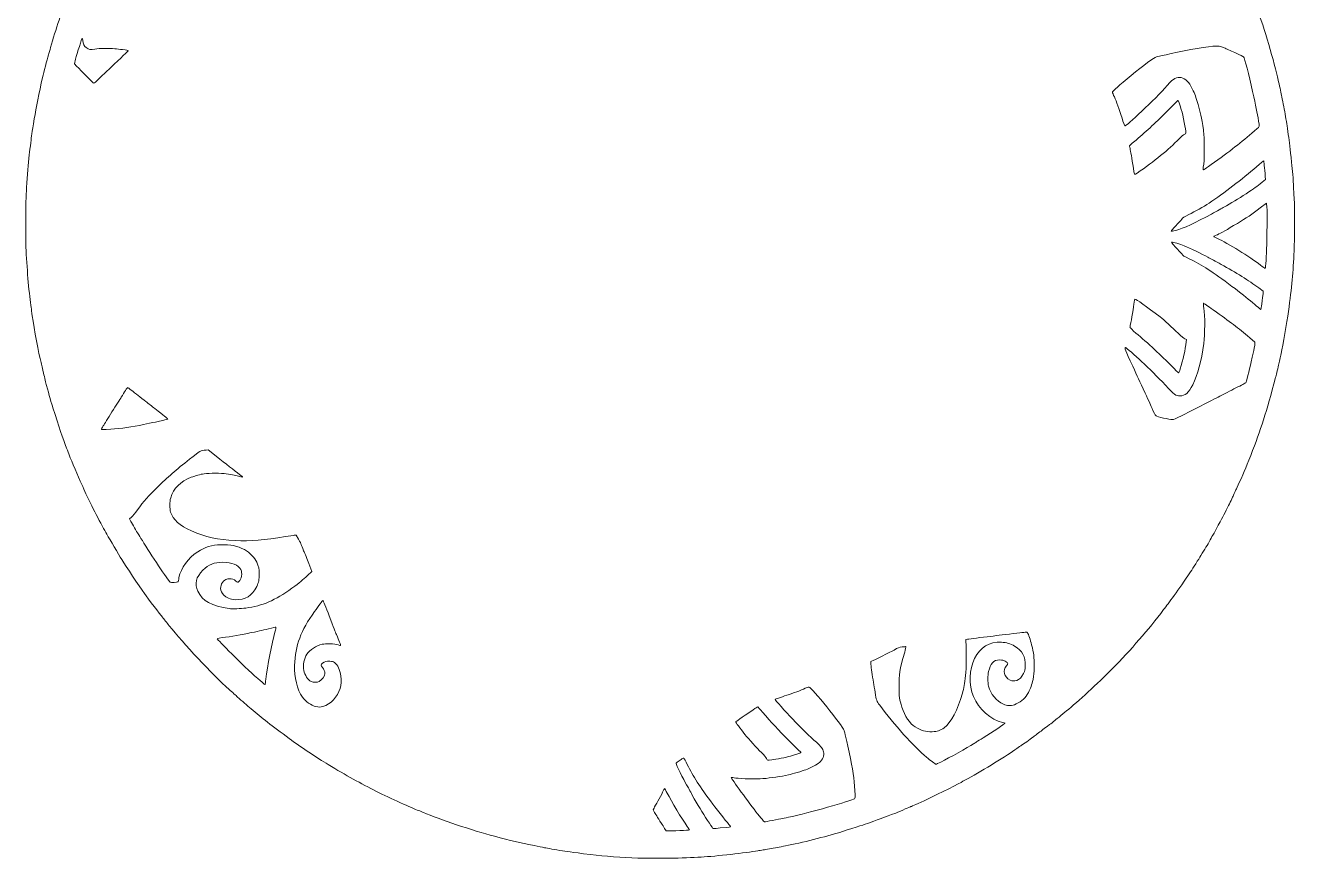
# Model space of a CAD drawing. Header units: inches. Extents: x -47.8 to -22.3, y 29.7 to 31.5.
# Drawn here: x -45.673 to -43.851, y 29.682 to 30.877 of the extents above; entities that cross this region are included whole.
import ezdxf

# ---------------------------------------------------------------- set-up
doc = ezdxf.new("R2010")
doc.units = ezdxf.units.IN
doc.header["$MEASUREMENT"] = 0
doc.layers.add('Football', color=7, linetype='Continuous')

msp = doc.modelspace()

# ---------------------------------------------------------------- linework, layer by layer
at = {"layer": 'Football', "lineweight": 0}
for points, knots in [([(-43.8518, 30.628), (-43.8519, 30.6302), (-43.8523, 30.637), (-43.8526, 30.6431), (-43.8534, 30.659), (-43.8542, 30.6691), (-43.8555, 30.6811), (-43.8576, 30.7014), (-43.8587, 30.7098), (-43.8603, 30.721), (-43.8611, 30.7262), (-43.8621, 30.7331), (-43.8626, 30.7364), (-43.8639, 30.7455), (-43.8656, 30.7551), (-43.8675, 30.7645), (-43.8685, 30.7692), (-43.8696, 30.7748), (-43.87, 30.777), (-43.8704, 30.7792), (-43.8714, 30.784), (-43.8722, 30.7876), (-43.8731, 30.7912), (-43.8742, 30.7963), (-43.8748, 30.7989), (-43.8798, 30.8228), (-43.8962, 30.8784), (-43.9043, 30.8993), (-43.9052, 30.9018), (-43.9077, 30.9085), (-43.9098, 30.9141), (-43.9119, 30.9198), (-43.9144, 30.9264), (-43.9155, 30.9289), (-43.9165, 30.9314), (-43.919, 30.9374), (-43.9209, 30.9423), (-43.9228, 30.9471), (-43.9261, 30.9549), (-43.9283, 30.9596), (-43.9304, 30.9643), (-43.9336, 30.9715), (-43.9354, 30.9756), (-43.9372, 30.9796), (-43.9391, 30.9839), (-43.9397, 30.9849), (-43.9403, 30.986), (-43.9432, 30.9918), (-43.9461, 30.9977), (-43.9521, 31.0099), (-43.9569, 31.0193), (-43.962, 31.0285), (-43.9679, 31.0393), (-43.9773, 31.0557), (-43.979, 31.0581), (-43.9799, 31.0595), (-43.9806, 31.0607), (-43.9806, 31.0609), (-43.9806, 31.0614), (-43.9991, 31.0909), (-44.0042, 31.0984), (-44.0173, 31.1177), (-44.0334, 31.1402), (-44.0395, 31.1476), (-44.0409, 31.1494), (-44.0471, 31.1572), (-44.0533, 31.165), (-44.0595, 31.1728), (-44.066, 31.1808), (-44.0677, 31.1826), (-44.0694, 31.1845), (-44.0724, 31.1879), (-44.0742, 31.1901), (-44.0833, 31.2009), (-44.0977, 31.2164), (-44.1148, 31.2337), (-44.131, 31.2501), (-44.1497, 31.2677), (-44.1632, 31.2793), (-44.1671, 31.2826), (-44.1728, 31.2875), (-44.1757, 31.2901), (-44.1787, 31.2927), (-44.184, 31.2971), (-44.1875, 31.2999), (-44.2042, 31.3132), (-44.207, 31.3154), (-44.2113, 31.3186), (-44.2139, 31.3205), (-44.2202, 31.3251), (-44.2253, 31.3289), (-44.2367, 31.3372), (-44.2535, 31.3489), (-44.2631, 31.355), (-44.267, 31.3575), (-44.2738, 31.3619), (-44.2783, 31.3648), (-44.2898, 31.3722), (-44.311, 31.3846), (-44.3296, 31.3948), (-44.3392, 31.4), (-44.3775, 31.4191), (-44.3851, 31.4224), (-44.398, 31.4281), (-44.4154, 31.4354), (-44.4237, 31.4387), (-44.4518, 31.4498), (-44.4752, 31.4579), (-44.5079, 31.4678), (-44.5194, 31.4712), (-44.5537, 31.48), (-44.5651, 31.4824), (-44.6462, 31.4997), (-44.7185, 31.5061), (-44.7969, 31.5032), (-44.8189, 31.5024), (-44.8589, 31.4993), (-44.8703, 31.4975), (-44.8723, 31.4972), (-44.8786, 31.4963), (-44.8842, 31.4955), (-44.8996, 31.4934), (-44.9088, 31.492), (-44.9192, 31.49), (-44.9244, 31.4891), (-44.9307, 31.488), (-44.9332, 31.4875), (-44.9479, 31.485), (-44.9785, 31.4779), (-44.9993, 31.4722), (-45.0055, 31.4705), (-45.0126, 31.4686), (-45.0151, 31.4679), (-45.0364, 31.4622), (-45.0789, 31.4473), (-45.1092, 31.4349), (-45.1359, 31.4241), (-45.1714, 31.4072), (-45.1937, 31.3948), (-45.1981, 31.3924), (-45.2046, 31.3888), (-45.2082, 31.3869), (-45.2145, 31.3835), (-45.2394, 31.3687), (-45.2477, 31.3634), (-45.2698, 31.3493), (-45.2925, 31.3336), (-45.3069, 31.3226), (-45.3309, 31.3042), (-45.3337, 31.302), (-45.3463, 31.2913), (-45.3637, 31.2767), (-45.3637, 31.2767), (-45.3734, 31.2678), (-45.3997, 31.2437), (-45.4327, 31.21), (-45.45, 31.1895), (-45.4523, 31.1867), (-45.456, 31.1823), (-45.4582, 31.1798), (-45.4693, 31.1671), (-45.4923, 31.1375), (-45.5055, 31.1186), (-45.516, 31.1037), (-45.5306, 31.0814), (-45.5395, 31.0669), (-45.5473, 31.0539), (-45.5609, 31.0304), (-45.5609, 31.0297), (-45.5609, 31.0296), (-45.5628, 31.0259), (-45.5652, 31.0216), (-45.5753, 31.0032), (-45.5941, 30.964), (-45.5987, 30.9517), (-45.5995, 30.9496), (-45.6004, 30.9475), (-45.6007, 30.9472), (-45.6012, 30.9465), (-45.6059, 30.9354), (-45.6076, 30.9306), (-45.6081, 30.9291), (-45.6094, 30.9257), (-45.6104, 30.9232), (-45.6197, 30.8995), (-45.6292, 30.8712), (-45.6365, 30.8459), (-45.6375, 30.8424), (-45.6389, 30.8376), (-45.6397, 30.8351), (-45.6416, 30.8286), (-45.6465, 30.8093), (-45.648, 30.8029), (-45.6529, 30.7808), (-45.6572, 30.7592), (-45.6598, 30.7435), (-45.6634, 30.7217), (-45.6638, 30.7196), (-45.665, 30.7091), (-45.6656, 30.7036), (-45.6665, 30.6959), (-45.667, 30.692), (-45.6686, 30.678), (-45.6699, 30.6635), (-45.671, 30.6448), (-45.6723, 30.6229), (-45.6726, 30.5764), (-45.6716, 30.5546), (-45.6701, 30.5251), (-45.6671, 30.49), (-45.6644, 30.473), (-45.6641, 30.4709), (-45.6633, 30.4655), (-45.6627, 30.4608), (-45.6602, 30.4424), (-45.6534, 30.4063), (-45.6502, 30.3939), (-45.6496, 30.3916), (-45.6479, 30.3846), (-45.6465, 30.3785), (-45.6451, 30.3724), (-45.6432, 30.3645), (-45.6422, 30.3609), (-45.639, 30.3489), (-45.6348, 30.334), (-45.6331, 30.3288), (-45.6247, 30.3023), (-45.6187, 30.2846), (-45.6134, 30.271), (-45.612, 30.2674), (-45.6103, 30.2631), (-45.6097, 30.2614), (-45.6062, 30.2523), (-45.5971, 30.2307), (-45.5917, 30.219), (-45.5902, 30.2155), (-45.5874, 30.2095), (-45.5857, 30.2056), (-45.5794, 30.1919), (-45.5625, 30.159), (-45.5559, 30.1476), (-45.551, 30.1392), (-45.5394, 30.1197), (-45.5342, 30.1112), (-45.5284, 30.1018), (-45.5096, 30.0736), (-45.5019, 30.0628), (-45.4959, 30.0545), (-45.4794, 30.0327), (-45.476, 30.0286), (-45.4741, 30.0262), (-45.4696, 30.0207), (-45.4662, 30.0164), (-45.4462, 29.9912), (-45.4044, 29.9469), (-45.3802, 29.9251), (-45.3759, 29.9212), (-45.3704, 29.9163), (-45.3681, 29.9141), (-45.3657, 29.9119), (-45.3613, 29.908), (-45.3584, 29.9055), (-45.3555, 29.903), (-45.3511, 29.8993), (-45.3487, 29.8973), (-45.3335, 29.8842), (-45.3191, 29.873), (-45.294, 29.8546), (-45.278, 29.8429), (-45.254, 29.8269), (-45.2381, 29.8173), (-45.2126, 29.8019), (-45.1913, 29.7901), (-45.1687, 29.7788), (-45.1495, 29.7693), (-45.1168, 29.7543), (-45.1086, 29.7514), (-45.1063, 29.7506), (-45.103, 29.7493), (-45.1013, 29.7485), (-45.0787, 29.7388), (-45.0314, 29.723), (-44.9994, 29.7144), (-44.9759, 29.7081), (-44.9635, 29.7052), (-44.9425, 29.7011), (-44.9364, 29.6998), (-44.9303, 29.6986), (-44.9289, 29.6983), (-44.9261, 29.6977), (-44.917, 29.696), (-44.9056, 29.6942), (-44.8951, 29.6924), (-44.8914, 29.6919), (-44.8615, 29.6883), (-44.8413, 29.6858), (-44.8162, 29.6839), (-44.7938, 29.6832), (-44.7938, 29.6832), (-44.7938, 29.6832), (-44.7938, 29.6832), (-44.769, 29.6824), (-44.7277, 29.6831), (-44.7028, 29.6846), (-44.6814, 29.6859), (-44.6383, 29.6907), (-44.6214, 29.6936), (-44.6199, 29.6939), (-44.6165, 29.6944), (-44.614, 29.6948), (-44.6093, 29.6955), (-44.6013, 29.6969), (-44.5935, 29.6985), (-44.591, 29.699), (-44.5857, 29.7), (-44.5817, 29.7008), (-44.5597, 29.705), (-44.5225, 29.7142), (-44.504, 29.7201), (-44.4766, 29.7287), (-44.469, 29.7312), (-44.4613, 29.7339), (-44.4432, 29.7403), (-44.441, 29.7411), (-44.4237, 29.7478), (-44.4201, 29.7492), (-44.4139, 29.7518), (-44.41, 29.7536), (-44.406, 29.7553), (-44.4026, 29.7568), (-44.4024, 29.7568), (-44.4021, 29.7568), (-44.3958, 29.7596), (-44.3828, 29.7655), (-44.3723, 29.7702), (-44.3383, 29.7871), (-44.3299, 29.7918), (-44.3266, 29.7936), (-44.322, 29.7962), (-44.3196, 29.7974), (-44.2981, 29.8093), (-44.2635, 29.8306), (-44.2498, 29.8404), (-44.2474, 29.8422), (-44.2444, 29.8442), (-44.2431, 29.845), (-44.2411, 29.8462), (-44.2307, 29.8535), (-44.2269, 29.8564), (-44.2261, 29.857), (-44.224, 29.8587), (-44.2221, 29.86), (-44.2202, 29.8614), (-44.217, 29.8638), (-44.215, 29.8654), (-44.2129, 29.867), (-44.2076, 29.8711), (-44.203, 29.8746), (-44.1985, 29.878), (-44.1922, 29.883), (-44.1891, 29.8855), (-44.186, 29.8881), (-44.1813, 29.892), (-44.1786, 29.8942), (-44.1625, 29.9071), (-44.1336, 29.9338), (-44.1134, 29.9543), (-44.0859, 29.9822), (-44.0611, 30.0106), (-44.0392, 30.0395), (-44.0377, 30.0415), (-44.0349, 30.0453), (-44.0329, 30.0478), (-44.0276, 30.0548), (-44.0208, 30.0642), (-44.0133, 30.0751), (-44.003, 30.09), (-44.0005, 30.0937), (-43.9953, 30.1019), (-43.9927, 30.1061), (-43.9891, 30.1119), (-43.9872, 30.1147), (-43.9854, 30.1176), (-43.9822, 30.1228), (-43.9802, 30.1263), (-43.9781, 30.1297), (-43.9755, 30.1341), (-43.9744, 30.1359), (-43.9733, 30.1378), (-43.9712, 30.1415), (-43.9698, 30.1442), (-43.9683, 30.1468), (-43.9656, 30.1517), (-43.9638, 30.155), (-43.9548, 30.1715), (-43.953, 30.1749), (-43.9474, 30.1861), (-43.9441, 30.1928), (-43.9402, 30.2007), (-43.9389, 30.2037), (-43.9375, 30.2068), (-43.9356, 30.211), (-43.9347, 30.213), (-43.9241, 30.2359), (-43.9222, 30.2404), (-43.9142, 30.2608), (-43.8995, 30.2985), (-43.8919, 30.3223), (-43.8785, 30.3724), (-43.8777, 30.3751), (-43.8758, 30.3832), (-43.8743, 30.3903), (-43.8727, 30.3975), (-43.871, 30.405), (-43.8705, 30.407), (-43.8679, 30.4185), (-43.8622, 30.4515), (-43.8601, 30.4673), (-43.8553, 30.5026), (-43.8534, 30.5235), (-43.852, 30.554), (-43.8514, 30.5672), (-43.8512, 30.6212), (-43.8518, 30.628)], [0, 0, 0, 0, 1, 1, 1, 2, 2, 2, 3, 3, 3, 4, 4, 4, 5, 5, 5, 6, 6, 6, 7, 7, 7, 8, 8, 8, 9, 9, 9, 10, 10, 10, 11, 11, 11, 12, 12, 12, 13, 13, 13, 14, 14, 14, 15, 15, 15, 16, 16, 16, 17, 17, 17, 18, 18, 18, 19, 19, 19, 20, 20, 20, 21, 21, 21, 22, 22, 22, 23, 23, 23, 24, 24, 24, 25, 25, 25, 26, 26, 26, 27, 27, 27, 28, 28, 28, 29, 29, 29, 30, 30, 30, 31, 31, 31, 32, 32, 32, 33, 33, 33, 34, 34, 34, 35, 35, 35, 36, 36, 36, 37, 37, 37, 38, 38, 38, 39, 39, 39, 40, 40, 40, 41, 41, 41, 42, 42, 42, 43, 43, 43, 44, 44, 44, 45, 45, 45, 46, 46, 46, 47, 47, 47, 48, 48, 48, 49, 49, 49, 50, 50, 50, 51, 51, 51, 52, 52, 52, 53, 53, 53, 54, 54, 54, 55, 55, 55, 56, 56, 56, 57, 57, 57, 58, 58, 58, 59, 59, 59, 60, 60, 60, 61, 61, 61, 62, 62, 62, 63, 63, 63, 64, 64, 64, 65, 65, 65, 66, 66, 66, 67, 67, 67, 68, 68, 68, 69, 69, 69, 70, 70, 70, 71, 71, 71, 72, 72, 72, 73, 73, 73, 74, 74, 74, 75, 75, 75, 76, 76, 76, 77, 77, 77, 78, 78, 78, 79, 79, 79, 80, 80, 80, 81, 81, 81, 82, 82, 82, 83, 83, 83, 84, 84, 84, 85, 85, 85, 86, 86, 86, 87, 87, 87, 88, 88, 88, 89, 89, 89, 90, 90, 90, 91, 91, 91, 92, 92, 92, 93, 93, 93, 94, 94, 94, 95, 95, 95, 96, 96, 96, 97, 97, 97, 98, 98, 98, 99, 99, 99, 100, 100, 100, 101, 101, 101, 102, 102, 102, 103, 103, 103, 104, 104, 104, 105, 105, 105, 106, 106, 106, 107, 107, 107, 108, 108, 108, 109, 109, 109, 110, 110, 110, 111, 111, 111, 112, 112, 112, 113, 113, 113, 114, 114, 114, 115, 115, 115, 116, 116, 116, 117, 117, 117, 118, 118, 118, 119, 119, 119, 120, 120, 120, 121, 121, 121, 122, 122, 122, 123, 123, 123, 124, 124, 124, 125, 125, 125, 126, 126, 126, 127, 127, 127, 128, 128, 128, 129, 129, 129, 130, 130, 130, 131, 131, 131, 132, 132, 132, 133, 133, 133, 134, 134, 134, 135, 135, 135, 136, 136, 136, 137, 137, 137, 138, 138, 138, 139, 139, 139, 140, 140, 140, 141, 141, 141, 141]), ([(-45.5744, 30.7944), (-45.5748, 30.7944), (-45.5922, 30.8118), (-45.5991, 30.8191), (-45.5991, 30.8191), (-45.6023, 30.8225), (-45.6023, 30.8225), (-45.6023, 30.8225), (-45.6007, 30.8288), (-45.6007, 30.8288), (-45.5984, 30.8376), (-45.5915, 30.8592), (-45.591, 30.8592), (-45.5908, 30.8592), (-45.5905, 30.8576), (-45.5903, 30.8556), (-45.5899, 30.8509), (-45.5882, 30.8477), (-45.5852, 30.8456), (-45.5815, 30.8428), (-45.5791, 30.8424), (-45.5728, 30.8435), (-45.5667, 30.8446), (-45.5524, 30.8448), (-45.5441, 30.8439), (-45.5413, 30.8436), (-45.5365, 30.8431), (-45.5334, 30.8427), (-45.5271, 30.8421), (-45.5249, 30.8416), (-45.5252, 30.8411), (-45.5253, 30.8406), (-45.535, 30.8314), (-45.5509, 30.8163), (-45.5562, 30.8113), (-45.5636, 30.8043), (-45.5672, 30.8008), (-45.5709, 30.7973), (-45.5741, 30.7944), (-45.5744, 30.7944)], [0, 0, 0, 0, 1, 1, 1, 2, 2, 2, 3, 3, 3, 4, 4, 4, 5, 5, 5, 6, 6, 6, 7, 7, 7, 8, 8, 8, 9, 9, 9, 10, 10, 10, 11, 11, 11, 12, 12, 12, 13, 13, 13, 13]), ([(-44.095, 30.7334), (-44.0953, 30.7337), (-44.0971, 30.7386), (-44.0989, 30.7444), (-44.1034, 30.7585), (-44.1068, 30.768), (-44.1099, 30.7748), (-44.1114, 30.778), (-44.1126, 30.7811), (-44.1126, 30.7817), (-44.1126, 30.7828), (-44.1081, 30.787), (-44.0916, 30.8008), (-44.0763, 30.8137), (-44.0563, 30.829), (-44.0513, 30.8316), (-44.0496, 30.8325), (-44.047, 30.8331), (-44.0194, 30.839), (-43.9936, 30.8446), (-43.9671, 30.8485), (-43.9596, 30.8477), (-43.9581, 30.8476), (-43.9543, 30.8462), (-43.951, 30.8447), (-43.9477, 30.8432), (-43.9406, 30.84), (-43.9351, 30.8375), (-43.9296, 30.835), (-43.9248, 30.8327), (-43.9245, 30.8323), (-43.9231, 30.8309), (-43.9168, 30.8068), (-43.9115, 30.7827), (-43.9068, 30.761), (-43.9051, 30.7529), (-43.903, 30.7401), (-43.9017, 30.7324), (-43.9017, 30.7325), (-43.9054, 30.7292), (-43.9249, 30.712), (-43.9399, 30.7002), (-43.9661, 30.6813), (-43.9661, 30.6813), (-43.9661, 30.6813), (-43.9661, 30.6813), (-43.9804, 30.671), (-43.9822, 30.6698), (-43.9825, 30.6703), (-43.9827, 30.6705), (-43.9824, 30.6733), (-43.9819, 30.6764), (-43.9811, 30.6809), (-43.9809, 30.6858), (-43.9809, 30.7005), (-43.981, 30.7167), (-43.9811, 30.7201), (-43.9822, 30.7278), (-43.9848, 30.7455), (-43.9864, 30.7535), (-43.9897, 30.7642), (-43.9932, 30.7758), (-43.994, 30.7781), (-43.9981, 30.7864), (-44.0011, 30.7927), (-44.0023, 30.7946), (-44.0053, 30.7975), (-44.011, 30.8032), (-44.0167, 30.8044), (-44.0232, 30.8012), (-44.0261, 30.7997), (-44.0279, 30.7981), (-44.0339, 30.7914), (-44.0514, 30.7717), (-44.0935, 30.7318), (-44.095, 30.7334)], [0, 0, 0, 0, 1, 1, 1, 2, 2, 2, 3, 3, 3, 4, 4, 4, 5, 5, 5, 6, 6, 6, 7, 7, 7, 8, 8, 8, 9, 9, 9, 10, 10, 10, 11, 11, 11, 12, 12, 12, 13, 13, 13, 14, 14, 14, 15, 15, 15, 16, 16, 16, 17, 17, 17, 18, 18, 18, 19, 19, 19, 20, 20, 20, 21, 21, 21, 22, 22, 22, 23, 23, 23, 24, 24, 24, 25, 25, 25, 25]), ([(-44.0881, 30.7045), (-44.0881, 30.7051), (-44.0881, 30.7051), (-44.0787, 30.7131), (-44.0623, 30.727), (-44.0498, 30.7387), (-44.0328, 30.7558), (-44.0251, 30.7636), (-44.0187, 30.7699), (-44.0185, 30.7699), (-44.0181, 30.7699), (-44.0161, 30.7643), (-44.0139, 30.757), (-44.0112, 30.7478), (-44.0073, 30.7279), (-44.0073, 30.7233), (-44.0073, 30.7219), (-44.0077, 30.7216), (-44.0095, 30.721), (-44.0109, 30.7205), (-44.0133, 30.7185), (-44.017, 30.7148), (-44.0325, 30.699), (-44.0522, 30.6829), (-44.0774, 30.6654), (-44.0774, 30.6654), (-44.0774, 30.6654), (-44.0774, 30.6654), (-44.0789, 30.6644), (-44.0803, 30.6635), (-44.0806, 30.6635), (-44.0809, 30.6635), (-44.0815, 30.6653), (-44.0818, 30.6674), (-44.084, 30.6822), (-44.0861, 30.6947), (-44.087, 30.699), (-44.0876, 30.7017), (-44.0881, 30.7042), (-44.0881, 30.7045)], [0, 0, 0, 0, 1, 1, 1, 2, 2, 2, 3, 3, 3, 4, 4, 4, 5, 5, 5, 6, 6, 6, 7, 7, 7, 8, 8, 8, 9, 9, 9, 10, 10, 10, 11, 11, 11, 12, 12, 12, 13, 13, 13, 13]), ([(-43.8933, 30.6606), (-43.8933, 30.6606), (-43.8929, 30.6563), (-43.8929, 30.6563), (-43.8929, 30.6563), (-43.8979, 30.6524), (-43.8979, 30.6524), (-43.906, 30.6461), (-43.9086, 30.6442), (-43.9209, 30.6361), (-43.9315, 30.6291), (-43.9433, 30.622), (-43.9527, 30.6168), (-43.9548, 30.6157), (-43.9628, 30.6112), (-43.9706, 30.6069), (-43.9932, 30.5945), (-44.0114, 30.5861), (-44.0217, 30.5834), (-44.0261, 30.5822), (-44.0284, 30.5819), (-44.0284, 30.5825), (-44.0284, 30.5827), (-44.0255, 30.586), (-44.0219, 30.5898), (-44.0183, 30.5936), (-44.0145, 30.5979), (-44.0133, 30.5994), (-44.0115, 30.6018), (-44.0102, 30.6026), (-44.0032, 30.6061), (-43.9935, 30.6107), (-43.9822, 30.6171), (-43.9739, 30.6227), (-43.953, 30.6367), (-43.9266, 30.6568), (-43.9058, 30.6748), (-43.9003, 30.6796), (-43.8956, 30.6834), (-43.8955, 30.6833), (-43.8953, 30.6831), (-43.8943, 30.673), (-43.8933, 30.6606)], [0, 0, 0, 0, 1, 1, 1, 2, 2, 2, 3, 3, 3, 4, 4, 4, 5, 5, 5, 6, 6, 6, 7, 7, 7, 8, 8, 8, 9, 9, 9, 10, 10, 10, 11, 11, 11, 12, 12, 12, 13, 13, 13, 14, 14, 14, 14]), ([(-43.8928, 30.5323), (-43.893, 30.5303), (-43.8933, 30.5287), (-43.8935, 30.5288), (-43.8937, 30.5288), (-43.8967, 30.531), (-43.9001, 30.5336), (-43.9157, 30.5455), (-43.9473, 30.5651), (-43.962, 30.5719), (-43.9647, 30.5731), (-43.967, 30.5744), (-43.967, 30.5746), (-43.967, 30.5749), (-43.9648, 30.5761), (-43.9621, 30.5773), (-43.9567, 30.5797), (-43.9487, 30.5843), (-43.9334, 30.5935), (-43.9208, 30.601), (-43.9122, 30.6068), (-43.9006, 30.6156), (-43.9006, 30.6156), (-43.8914, 30.6225), (-43.8914, 30.6225), (-43.8914, 30.6225), (-43.891, 30.6164), (-43.891, 30.6164), (-43.8901, 30.6037), (-43.8913, 30.55), (-43.8928, 30.5323), (-43.8928, 30.5323), (-43.8928, 30.5323), (-43.8928, 30.5323)], [0, 0, 0, 0, 1, 1, 1, 2, 2, 2, 3, 3, 3, 4, 4, 4, 5, 5, 5, 6, 6, 6, 7, 7, 7, 8, 8, 8, 9, 9, 9, 10, 10, 10, 11, 11, 11, 11]), ([(-43.8966, 30.4927), (-43.8974, 30.4846), (-43.8981, 30.4791), (-43.8987, 30.4748), (-43.8987, 30.4748), (-43.8987, 30.4748), (-43.8987, 30.4748), (-43.8991, 30.4722), (-43.8996, 30.4701), (-43.8998, 30.4701), (-43.9001, 30.4701), (-43.902, 30.4717), (-43.9115, 30.4798), (-43.9194, 30.4865), (-43.929, 30.4942), (-43.9411, 30.5032), (-43.9693, 30.5244), (-43.9836, 30.5336), (-44.0025, 30.5427), (-44.01, 30.5463), (-44.0114, 30.5472), (-44.0132, 30.5496), (-44.0144, 30.5511), (-44.0184, 30.5556), (-44.0222, 30.5596), (-44.0279, 30.5656), (-44.0288, 30.5668), (-44.0277, 30.5668), (-44.0253, 30.5668), (-44.016, 30.564), (-44.0095, 30.5614), (-44.0018, 30.5582), (-43.9837, 30.5495), (-43.9758, 30.5451), (-43.9726, 30.5434), (-43.9641, 30.5387), (-43.9567, 30.5347), (-43.9353, 30.523), (-43.9169, 30.5115), (-43.9027, 30.501), (-43.9027, 30.501), (-43.8963, 30.4961), (-43.8963, 30.4961), (-43.8963, 30.4961), (-43.8966, 30.4927), (-43.8966, 30.4927)], [0, 0, 0, 0, 1, 1, 1, 2, 2, 2, 3, 3, 3, 4, 4, 4, 5, 5, 5, 6, 6, 6, 7, 7, 7, 8, 8, 8, 9, 9, 9, 10, 10, 10, 11, 11, 11, 12, 12, 12, 13, 13, 13, 14, 14, 14, 15, 15, 15, 15]), ([(-43.9082, 30.4206), (-43.9082, 30.4181), (-43.9088, 30.4153), (-43.9135, 30.395), (-43.9164, 30.3821), (-43.9208, 30.3653), (-43.9213, 30.3648), (-43.9215, 30.3646), (-43.9279, 30.3613), (-43.9354, 30.3575), (-43.9429, 30.3537), (-43.9534, 30.3483), (-43.9587, 30.3456), (-43.964, 30.3428), (-43.9761, 30.3367), (-43.9854, 30.3319), (-43.9948, 30.3271), (-44.0074, 30.3207), (-44.0135, 30.3176), (-44.0135, 30.3176), (-44.0135, 30.3176), (-44.0135, 30.3176), (-44.0218, 30.3133), (-44.0249, 30.312), (-44.0266, 30.312), (-44.0304, 30.3121), (-44.0489, 30.3164), (-44.0501, 30.3175), (-44.0514, 30.3186), (-44.0534, 30.3223), (-44.0557, 30.3279), (-44.0565, 30.33), (-44.061, 30.3398), (-44.0656, 30.3498), (-44.0741, 30.3683), (-44.0764, 30.3733), (-44.0835, 30.3885), (-44.0944, 30.412), (-44.0958, 30.4155), (-44.0939, 30.4155), (-44.0934, 30.4155), (-44.0797, 30.4037), (-44.0708, 30.3954), (-44.0593, 30.3849), (-44.0487, 30.3743), (-44.0365, 30.3613), (-44.0236, 30.3476), (-44.0217, 30.3461), (-44.0161, 30.3461), (-44.0082, 30.3461), (-44.0032, 30.3503), (-43.9975, 30.362), (-43.9899, 30.3773), (-43.9852, 30.3951), (-43.9816, 30.4214), (-43.9799, 30.4341), (-43.9798, 30.4612), (-43.9814, 30.4717), (-43.982, 30.4756), (-43.9823, 30.4789), (-43.9821, 30.479), (-43.9819, 30.4792), (-43.9756, 30.4749), (-43.968, 30.4695), (-43.9431, 30.4518), (-43.9331, 30.4442), (-43.9155, 30.4294), (-43.9155, 30.4294), (-43.9081, 30.4232), (-43.9081, 30.4232), (-43.9081, 30.4232), (-43.9082, 30.4206), (-43.9082, 30.4206)], [0, 0, 0, 0, 1, 1, 1, 2, 2, 2, 3, 3, 3, 4, 4, 4, 5, 5, 5, 6, 6, 6, 7, 7, 7, 8, 8, 8, 9, 9, 9, 10, 10, 10, 11, 11, 11, 12, 12, 12, 13, 13, 13, 14, 14, 14, 15, 15, 15, 16, 16, 16, 17, 17, 17, 18, 18, 18, 19, 19, 19, 20, 20, 20, 21, 21, 21, 22, 22, 22, 23, 23, 23, 24, 24, 24, 24]), ([(-44.0867, 30.449), (-44.0857, 30.4533), (-44.0821, 30.4752), (-44.0815, 30.4806), (-44.0813, 30.483), (-44.0809, 30.4846), (-44.0804, 30.4847), (-44.0791, 30.4852), (-44.0633, 30.474), (-44.0444, 30.4593), (-44.0388, 30.455), (-44.0266, 30.444), (-44.0184, 30.436), (-44.0135, 30.4312), (-44.0103, 30.4285), (-44.0088, 30.428), (-44.0088, 30.428), (-44.0066, 30.4272), (-44.0066, 30.4272), (-44.0066, 30.4272), (-44.007, 30.4238), (-44.007, 30.4238), (-44.0081, 30.4117), (-44.0111, 30.3979), (-44.0154, 30.3848), (-44.0154, 30.3848), (-44.0154, 30.3848), (-44.0154, 30.3848), (-44.0164, 30.3817), (-44.0175, 30.3791), (-44.0178, 30.3791), (-44.0182, 30.3791), (-44.0227, 30.3836), (-44.028, 30.3891), (-44.041, 30.4025), (-44.0628, 30.4228), (-44.0789, 30.4362), (-44.0838, 30.4403), (-44.0875, 30.4439), (-44.0875, 30.4444), (-44.0875, 30.445), (-44.0872, 30.447), (-44.0867, 30.449)], [0, 0, 0, 0, 1, 1, 1, 2, 2, 2, 3, 3, 3, 4, 4, 4, 5, 5, 5, 6, 6, 6, 7, 7, 7, 8, 8, 8, 9, 9, 9, 10, 10, 10, 11, 11, 11, 12, 12, 12, 13, 13, 13, 14, 14, 14, 14]), ([(-45.5501, 30.2983), (-45.5501, 30.2983), (-45.5501, 30.2983), (-45.5501, 30.2983), (-45.5615, 30.2977), (-45.563, 30.2977), (-45.5634, 30.2983), (-45.5636, 30.2986), (-45.5625, 30.3007), (-45.561, 30.303), (-45.5595, 30.3053), (-45.5538, 30.3143), (-45.5484, 30.3231), (-45.543, 30.3318), (-45.5369, 30.3414), (-45.535, 30.3444), (-45.5331, 30.3474), (-45.5304, 30.3517), (-45.529, 30.3539), (-45.5276, 30.3562), (-45.5262, 30.3581), (-45.5259, 30.3581), (-45.5256, 30.3581), (-45.5233, 30.3564), (-45.5208, 30.3544), (-45.5183, 30.3524), (-45.5138, 30.3489), (-45.5108, 30.3466), (-45.5079, 30.3443), (-45.5028, 30.3404), (-45.4996, 30.3379), (-45.4965, 30.3354), (-45.4907, 30.3309), (-45.4869, 30.3279), (-45.4734, 30.3174), (-45.4689, 30.3138), (-45.4685, 30.3132), (-45.468, 30.3125), (-45.4678, 30.3125), (-45.4861, 30.3086), (-45.4905, 30.3077), (-45.4981, 30.306), (-45.5031, 30.3049), (-45.5189, 30.3015), (-45.5356, 30.2991), (-45.5501, 30.2983)], [0, 0, 0, 0, 1, 1, 1, 2, 2, 2, 3, 3, 3, 4, 4, 4, 5, 5, 5, 6, 6, 6, 7, 7, 7, 8, 8, 8, 9, 9, 9, 10, 10, 10, 11, 11, 11, 12, 12, 12, 13, 13, 13, 14, 14, 14, 15, 15, 15, 15]), ([(-45.3564, 30.0418), (-45.3564, 30.0418), (-45.3564, 30.0418), (-45.3564, 30.0418), (-45.3639, 30.0408), (-45.3757, 30.0404), (-45.38, 30.041), (-45.4055, 30.0447), (-45.4184, 30.0518), (-45.4253, 30.0661), (-45.4303, 30.0764), (-45.4279, 30.0861), (-45.4178, 30.0961), (-45.4097, 30.1042), (-45.4016, 30.1074), (-45.3891, 30.1074), (-45.3765, 30.1074), (-45.3668, 30.1034), (-45.3635, 30.0969), (-45.361, 30.0921), (-45.3624, 30.0828), (-45.3661, 30.08), (-45.3681, 30.0784), (-45.3682, 30.0784), (-45.3704, 30.0804), (-45.3738, 30.0833), (-45.3758, 30.084), (-45.3801, 30.0838), (-45.3832, 30.0836), (-45.3844, 30.0833), (-45.3864, 30.0819), (-45.3918, 30.078), (-45.3939, 30.0711), (-45.3914, 30.0652), (-45.3897, 30.0615), (-45.3867, 30.0587), (-45.3812, 30.0561), (-45.3774, 30.0543), (-45.3763, 30.054), (-45.3714, 30.0538), (-45.3569, 30.0532), (-45.3472, 30.0592), (-45.3407, 30.0728), (-45.3379, 30.0787), (-45.3371, 30.0827), (-45.3371, 30.0907), (-45.3371, 30.0976), (-45.338, 30.102), (-45.3404, 30.1074), (-45.3434, 30.1141), (-45.3504, 30.1213), (-45.3584, 30.1256), (-45.3681, 30.1309), (-45.3785, 30.1331), (-45.3919, 30.1326), (-45.4055, 30.1322), (-45.4152, 30.1292), (-45.4253, 30.1226), (-45.4393, 30.1134), (-45.4493, 30.0995), (-45.4522, 30.0854), (-45.4528, 30.0823), (-45.4535, 30.0795), (-45.4538, 30.0793), (-45.4547, 30.0785), (-45.4639, 30.0782), (-45.4648, 30.0789), (-45.4678, 30.0814), (-45.4931, 30.119), (-45.5048, 30.1385), (-45.5074, 30.1427), (-45.5101, 30.1471), (-45.5108, 30.1482), (-45.5129, 30.1514), (-45.5191, 30.1622), (-45.5211, 30.1661), (-45.5211, 30.1661), (-45.523, 30.1697), (-45.523, 30.1697), (-45.523, 30.1697), (-45.5203, 30.1721), (-45.5203, 30.1721), (-45.5189, 30.1735), (-45.515, 30.1783), (-45.5117, 30.1828), (-45.5031, 30.1947), (-45.4957, 30.2031), (-45.4836, 30.2148), (-45.4682, 30.2298), (-45.4566, 30.2399), (-45.437, 30.2553), (-45.4212, 30.2677), (-45.4215, 30.2675), (-45.4133, 30.2684), (-45.4133, 30.2684), (-45.4104, 30.2688), (-45.4104, 30.2688), (-45.4104, 30.2688), (-45.3987, 30.2595), (-45.3987, 30.2595), (-45.3852, 30.2489), (-45.3724, 30.2388), (-45.3655, 30.2335), (-45.3629, 30.2315), (-45.3608, 30.2297), (-45.3609, 30.2296), (-45.361, 30.2295), (-45.363, 30.23), (-45.3653, 30.2306), (-45.3696, 30.2318), (-45.3752, 30.233), (-45.3843, 30.2344), (-45.391, 30.2354), (-45.4087, 30.2354), (-45.4161, 30.2344), (-45.4219, 30.2335), (-45.4279, 30.2319), (-45.4346, 30.2293), (-45.45, 30.2235), (-45.4599, 30.2136), (-45.4641, 30.1997), (-45.4658, 30.1943), (-45.4658, 30.1845), (-45.4642, 30.1792), (-45.4609, 30.1686), (-45.4514, 30.1601), (-45.4343, 30.1525), (-45.4139, 30.1435), (-45.3969, 30.1397), (-45.3712, 30.1385), (-45.3499, 30.1375), (-45.3299, 30.1391), (-45.2995, 30.1443), (-45.2939, 30.1452), (-45.2881, 30.1461), (-45.2867, 30.1463), (-45.2867, 30.1463), (-45.2841, 30.1465), (-45.2841, 30.1465), (-45.2841, 30.1465), (-45.2806, 30.1404), (-45.2806, 30.1404), (-45.2787, 30.137), (-45.277, 30.1336), (-45.2767, 30.1328), (-45.2765, 30.132), (-45.275, 30.1281), (-45.2733, 30.124), (-45.2716, 30.1199), (-45.2683, 30.1116), (-45.2659, 30.1055), (-45.2659, 30.1055), (-45.2616, 30.0944), (-45.2616, 30.0944), (-45.2616, 30.0944), (-45.2677, 30.0885), (-45.2677, 30.0885), (-45.2745, 30.082), (-45.2787, 30.0787), (-45.2901, 30.0703), (-45.3147, 30.0525), (-45.332, 30.045), (-45.3564, 30.0418)], [0, 0, 0, 0, 1, 1, 1, 2, 2, 2, 3, 3, 3, 4, 4, 4, 5, 5, 5, 6, 6, 6, 7, 7, 7, 8, 8, 8, 9, 9, 9, 10, 10, 10, 11, 11, 11, 12, 12, 12, 13, 13, 13, 14, 14, 14, 15, 15, 15, 16, 16, 16, 17, 17, 17, 18, 18, 18, 19, 19, 19, 20, 20, 20, 21, 21, 21, 22, 22, 22, 23, 23, 23, 24, 24, 24, 25, 25, 25, 26, 26, 26, 27, 27, 27, 28, 28, 28, 29, 29, 29, 30, 30, 30, 31, 31, 31, 32, 32, 32, 33, 33, 33, 34, 34, 34, 35, 35, 35, 36, 36, 36, 37, 37, 37, 38, 38, 38, 39, 39, 39, 40, 40, 40, 41, 41, 41, 42, 42, 42, 43, 43, 43, 44, 44, 44, 45, 45, 45, 46, 46, 46, 47, 47, 47, 48, 48, 48, 49, 49, 49, 50, 50, 50, 51, 51, 51, 52, 52, 52, 53, 53, 53, 54, 54, 54, 54]), ([(-45.2211, 29.9263), (-45.2245, 29.9144), (-45.2347, 29.9037), (-45.2456, 29.9006), (-45.2456, 29.9006), (-45.2456, 29.9006), (-45.2456, 29.9006), (-45.25, 29.8994), (-45.2511, 29.8994), (-45.2556, 29.9005), (-45.2625, 29.9021), (-45.2706, 29.9078), (-45.275, 29.914), (-45.2824, 29.9243), (-45.2872, 29.9436), (-45.2865, 29.9595), (-45.2852, 29.9883), (-45.2773, 30.0097), (-45.2578, 30.0368), (-45.2518, 30.0451), (-45.2463, 30.0523), (-45.2458, 30.0525), (-45.2454, 30.0526), (-45.2414, 30.043), (-45.2366, 30.0304), (-45.2297, 30.0121), (-45.2281, 30.0082), (-45.2262, 30.0037), (-45.2227, 29.9953), (-45.22, 29.9882), (-45.2203, 29.988), (-45.2204, 29.9878), (-45.222, 29.9883), (-45.2239, 29.989), (-45.2286, 29.9907), (-45.2416, 29.9911), (-45.2469, 29.9898), (-45.2552, 29.9877), (-45.2647, 29.9816), (-45.2686, 29.9758), (-45.2726, 29.9698), (-45.2746, 29.9596), (-45.2731, 29.9524), (-45.2716, 29.9455), (-45.2673, 29.9388), (-45.2626, 29.9366), (-45.2594, 29.935), (-45.2539, 29.935), (-45.251, 29.9365), (-45.2468, 29.9386), (-45.2429, 29.9442), (-45.2429, 29.9481), (-45.2429, 29.9509), (-45.2441, 29.9541), (-45.2461, 29.9564), (-45.2485, 29.9592), (-45.2486, 29.9611), (-45.2464, 29.9626), (-45.2432, 29.9649), (-45.2403, 29.9657), (-45.2358, 29.9655), (-45.2322, 29.9653), (-45.2312, 29.965), (-45.2291, 29.9635), (-45.2244, 29.9602), (-45.2213, 29.9538), (-45.2199, 29.9441), (-45.2191, 29.9386), (-45.2195, 29.9317), (-45.2211, 29.9263)], [0, 0, 0, 0, 1, 1, 1, 2, 2, 2, 3, 3, 3, 4, 4, 4, 5, 5, 5, 6, 6, 6, 7, 7, 7, 8, 8, 8, 9, 9, 9, 10, 10, 10, 11, 11, 11, 12, 12, 12, 13, 13, 13, 14, 14, 14, 15, 15, 15, 16, 16, 16, 17, 17, 17, 18, 18, 18, 19, 19, 19, 20, 20, 20, 21, 21, 21, 22, 22, 22, 23, 23, 23, 23]), ([(-45.3146, 30.0074), (-45.3188, 29.9918), (-45.3253, 29.9577), (-45.3274, 29.94), (-45.3274, 29.94), (-45.3274, 29.94), (-45.3274, 29.94), (-45.328, 29.9356), (-45.3286, 29.932), (-45.3288, 29.932), (-45.3292, 29.932), (-45.333, 29.9353), (-45.3491, 29.9496), (-45.3572, 29.9568), (-45.3976, 29.9969), (-45.3976, 29.9978), (-45.3976, 29.9981), (-45.3962, 29.9986), (-45.3944, 29.9988), (-45.3835, 30), (-45.367, 30.0027), (-45.3538, 30.0054), (-45.338, 30.0086), (-45.3341, 30.0094), (-45.3237, 30.012), (-45.318, 30.0134), (-45.3132, 30.0144), (-45.313, 30.0143), (-45.3129, 30.0141), (-45.3136, 30.0111), (-45.3146, 30.0074)], [0, 0, 0, 0, 1, 1, 1, 2, 2, 2, 3, 3, 3, 4, 4, 4, 5, 5, 5, 6, 6, 6, 7, 7, 7, 8, 8, 8, 9, 9, 9, 10, 10, 10, 10]), ([(-44.2266, 29.9394), (-44.2284, 29.9313), (-44.23, 29.9266), (-44.2332, 29.9207), (-44.2374, 29.913), (-44.2425, 29.9082), (-44.2508, 29.9042), (-44.2547, 29.9023), (-44.2555, 29.9022), (-44.2602, 29.9022), (-44.2648, 29.9021), (-44.2657, 29.9023), (-44.269, 29.9039), (-44.2794, 29.9089), (-44.2874, 29.9186), (-44.2904, 29.9297), (-44.2918, 29.935), (-44.2918, 29.9452), (-44.2904, 29.9508), (-44.2891, 29.9562), (-44.2872, 29.9601), (-44.2847, 29.9631), (-44.2819, 29.9664), (-44.2797, 29.9673), (-44.2742, 29.9673), (-44.2704, 29.9673), (-44.269, 29.967), (-44.2667, 29.9658), (-44.2641, 29.9645), (-44.2628, 29.9631), (-44.2628, 29.9616), (-44.2628, 29.9613), (-44.2635, 29.9602), (-44.2645, 29.9591), (-44.2706, 29.9522), (-44.2683, 29.9426), (-44.2596, 29.9385), (-44.2563, 29.9369), (-44.2537, 29.9368), (-44.2501, 29.938), (-44.246, 29.9394), (-44.2432, 29.9423), (-44.2404, 29.9478), (-44.2381, 29.9524), (-44.238, 29.9529), (-44.2378, 29.9587), (-44.2374, 29.9719), (-44.2421, 29.9808), (-44.2531, 29.9872), (-44.2592, 29.9907), (-44.2647, 29.9923), (-44.2719, 29.9927), (-44.2893, 29.9936), (-44.3023, 29.9857), (-44.3105, 29.9694), (-44.3183, 29.9537), (-44.3189, 29.9317), (-44.312, 29.9147), (-44.3051, 29.8975), (-44.2864, 29.8808), (-44.2705, 29.8778), (-44.2684, 29.8774), (-44.2667, 29.877), (-44.2668, 29.8768), (-44.2668, 29.8761), (-44.2845, 29.8641), (-44.298, 29.8558), (-44.3023, 29.8532), (-44.3066, 29.8505), (-44.3077, 29.8498), (-44.3088, 29.8491), (-44.3108, 29.8478), (-44.3122, 29.8469), (-44.3197, 29.8422), (-44.3471, 29.8269), (-44.359, 29.8208), (-44.359, 29.8208), (-44.359, 29.8208), (-44.359, 29.8208), (-44.3624, 29.8191), (-44.3655, 29.8177), (-44.3659, 29.8177), (-44.3666, 29.8177), (-44.3739, 29.8232), (-44.3793, 29.8277), (-44.3981, 29.8437), (-44.4261, 29.8747), (-44.4466, 29.9024), (-44.4513, 29.9088), (-44.4513, 29.9086), (-44.4533, 29.9212), (-44.4539, 29.9251), (-44.4549, 29.9314), (-44.4556, 29.9351), (-44.4572, 29.945), (-44.4589, 29.9561), (-44.4593, 29.9609), (-44.4597, 29.9648), (-44.4597, 29.965), (-44.4584, 29.9655), (-44.4548, 29.9669), (-44.4318, 29.9783), (-44.426, 29.9816), (-44.4201, 29.985), (-44.419, 29.9854), (-44.4144, 29.986), (-44.4117, 29.9864), (-44.4093, 29.9865), (-44.4091, 29.9864), (-44.4089, 29.9862), (-44.4097, 29.9827), (-44.4108, 29.9785), (-44.4181, 29.9518), (-44.4189, 29.9471), (-44.4189, 29.9294), (-44.4189, 29.9142), (-44.4184, 29.9104), (-44.4149, 29.8998), (-44.4106, 29.8865), (-44.4036, 29.8762), (-44.3957, 29.8712), (-44.387, 29.8659), (-44.3806, 29.8641), (-44.3714, 29.8644), (-44.3638, 29.8647), (-44.36, 29.866), (-44.3541, 29.8702), (-44.3443, 29.8773), (-44.3344, 29.8958), (-44.3279, 29.9195), (-44.3258, 29.9271), (-44.3248, 29.933), (-44.3233, 29.9451), (-44.3222, 29.9535), (-44.322, 29.9868), (-44.323, 29.993), (-44.3232, 29.9948), (-44.3233, 29.9964), (-44.3231, 29.9965), (-44.3225, 29.9969), (-44.3119, 29.9983), (-44.2977, 30), (-44.2909, 30.0008), (-44.2835, 30.0017), (-44.2813, 30.002), (-44.2765, 30.0027), (-44.2563, 30.0051), (-44.2457, 30.0062), (-44.2415, 30.0067), (-44.2374, 30.0072), (-44.2367, 30.0073), (-44.2358, 30.0074), (-44.2351, 30.0071), (-44.2346, 30.0062), (-44.2332, 30.0042), (-44.2304, 29.9961), (-44.2286, 29.989), (-44.2256, 29.9768), (-44.2249, 29.9715), (-44.225, 29.9584), (-44.225, 29.9476), (-44.2252, 29.9459), (-44.2266, 29.9394)], [0, 0, 0, 0, 1, 1, 1, 2, 2, 2, 3, 3, 3, 4, 4, 4, 5, 5, 5, 6, 6, 6, 7, 7, 7, 8, 8, 8, 9, 9, 9, 10, 10, 10, 11, 11, 11, 12, 12, 12, 13, 13, 13, 14, 14, 14, 15, 15, 15, 16, 16, 16, 17, 17, 17, 18, 18, 18, 19, 19, 19, 20, 20, 20, 21, 21, 21, 22, 22, 22, 23, 23, 23, 24, 24, 24, 25, 25, 25, 26, 26, 26, 27, 27, 27, 28, 28, 28, 29, 29, 29, 30, 30, 30, 31, 31, 31, 32, 32, 32, 33, 33, 33, 34, 34, 34, 35, 35, 35, 36, 36, 36, 37, 37, 37, 38, 38, 38, 39, 39, 39, 40, 40, 40, 41, 41, 41, 42, 42, 42, 43, 43, 43, 44, 44, 44, 45, 45, 45, 46, 46, 46, 47, 47, 47, 48, 48, 48, 49, 49, 49, 50, 50, 50, 51, 51, 51, 52, 52, 52, 53, 53, 53, 54, 54, 54, 54]), ([(-44.4827, 29.7683), (-44.4868, 29.7654), (-44.5514, 29.7471), (-44.5748, 29.7423), (-44.5785, 29.7416), (-44.5835, 29.7405), (-44.5859, 29.74), (-44.5882, 29.7395), (-44.5949, 29.7382), (-44.6007, 29.7371), (-44.6007, 29.7371), (-44.6007, 29.7371), (-44.6007, 29.7371), (-44.6064, 29.7361), (-44.6114, 29.7352), (-44.6118, 29.7352), (-44.6124, 29.7352), (-44.6141, 29.7371), (-44.6219, 29.7468), (-44.6336, 29.7612), (-44.6603, 29.798), (-44.6597, 29.7987), (-44.6595, 29.7988), (-44.6566, 29.7985), (-44.6532, 29.798), (-44.645, 29.7968), (-44.6241, 29.7963), (-44.6142, 29.7971), (-44.6028, 29.7981), (-44.5883, 29.8002), (-44.5776, 29.8025), (-44.5727, 29.8036), (-44.5577, 29.808), (-44.5527, 29.8099), (-44.5469, 29.8121), (-44.5357, 29.818), (-44.5331, 29.8202), (-44.5283, 29.8243), (-44.526, 29.8303), (-44.5272, 29.8356), (-44.5282, 29.84), (-44.5305, 29.843), (-44.5375, 29.8492), (-44.5461, 29.8567), (-44.561, 29.8713), (-44.5714, 29.8822), (-44.5822, 29.8936), (-44.5967, 29.9099), (-44.5967, 29.9107), (-44.5967, 29.911), (-44.5891, 29.9138), (-44.5798, 29.9168), (-44.5704, 29.9199), (-44.5598, 29.9238), (-44.5561, 29.9255), (-44.5524, 29.9273), (-44.5488, 29.9286), (-44.5481, 29.9285), (-44.5445, 29.928), (-44.5006, 29.8738), (-44.4977, 29.8664), (-44.4971, 29.8648), (-44.4963, 29.8609), (-44.4906, 29.835), (-44.4851, 29.8094), (-44.4833, 29.7977), (-44.4823, 29.7799), (-44.4817, 29.7696), (-44.4817, 29.7691), (-44.4827, 29.7683)], [0, 0, 0, 0, 1, 1, 1, 2, 2, 2, 3, 3, 3, 4, 4, 4, 5, 5, 5, 6, 6, 6, 7, 7, 7, 8, 8, 8, 9, 9, 9, 10, 10, 10, 11, 11, 11, 12, 12, 12, 13, 13, 13, 14, 14, 14, 15, 15, 15, 16, 16, 16, 17, 17, 17, 18, 18, 18, 19, 19, 19, 20, 20, 20, 21, 21, 21, 22, 22, 22, 23, 23, 23, 23]), ([(-44.6148, 29.8926), (-44.6019, 29.8775), (-44.5927, 29.8677), (-44.5764, 29.8513), (-44.5672, 29.8422), (-44.5597, 29.8346), (-44.5597, 29.8345), (-44.5597, 29.8342), (-44.5697, 29.8308), (-44.5748, 29.8294), (-44.5808, 29.8277), (-44.5951, 29.8248), (-44.6015, 29.824), (-44.6079, 29.8231), (-44.6078, 29.8231), (-44.609, 29.8258), (-44.6096, 29.8272), (-44.6125, 29.8307), (-44.6163, 29.8344), (-44.6232, 29.8413), (-44.6342, 29.8535), (-44.64, 29.8606), (-44.647, 29.8693), (-44.6536, 29.8781), (-44.6533, 29.8785), (-44.653, 29.8789), (-44.6462, 29.8837), (-44.6282, 29.896), (-44.6248, 29.8983), (-44.6219, 29.9001), (-44.6217, 29.9001), (-44.6215, 29.9001), (-44.6184, 29.8967), (-44.6148, 29.8926)], [0, 0, 0, 0, 1, 1, 1, 2, 2, 2, 3, 3, 3, 4, 4, 4, 5, 5, 5, 6, 6, 6, 7, 7, 7, 8, 8, 8, 9, 9, 9, 10, 10, 10, 11, 11, 11, 11]), ([(-44.6755, 29.7264), (-44.6755, 29.7264), (-44.6755, 29.7264), (-44.6755, 29.7264), (-44.6859, 29.7253), (-44.6857, 29.7253), (-44.6864, 29.7262), (-44.6867, 29.7266), (-44.6901, 29.7315), (-44.6938, 29.7372), (-44.7013, 29.7485), (-44.7076, 29.759), (-44.7156, 29.7736), (-44.7185, 29.7789), (-44.7222, 29.7854), (-44.7237, 29.7881), (-44.728, 29.7957), (-44.7389, 29.8176), (-44.7389, 29.8187), (-44.7389, 29.8192), (-44.7376, 29.8205), (-44.7359, 29.8216), (-44.7343, 29.8227), (-44.7319, 29.8244), (-44.7307, 29.8253), (-44.7292, 29.8264), (-44.7283, 29.8268), (-44.7278, 29.8264), (-44.7273, 29.8261), (-44.7251, 29.8221), (-44.7228, 29.8174), (-44.7141, 29.7997), (-44.7057, 29.7868), (-44.6861, 29.7605), (-44.6789, 29.751), (-44.6632, 29.7312), (-44.6619, 29.7301), (-44.6614, 29.7297), (-44.661, 29.729), (-44.661, 29.7286), (-44.661, 29.7278), (-44.6612, 29.7278), (-44.6755, 29.7264)], [0, 0, 0, 0, 1, 1, 1, 2, 2, 2, 3, 3, 3, 4, 4, 4, 5, 5, 5, 6, 6, 6, 7, 7, 7, 8, 8, 8, 9, 9, 9, 10, 10, 10, 11, 11, 11, 12, 12, 12, 13, 13, 13, 14, 14, 14, 14]), ([(-44.7335, 29.7227), (-44.7335, 29.7227), (-44.7335, 29.7227), (-44.7335, 29.7227), (-44.741, 29.7224), (-44.7485, 29.7221), (-44.7501, 29.7221), (-44.7501, 29.7221), (-44.7531, 29.7221), (-44.7531, 29.7221), (-44.7531, 29.7221), (-44.7553, 29.7256), (-44.7553, 29.7256), (-44.7566, 29.7276), (-44.7586, 29.7309), (-44.7599, 29.7329), (-44.7657, 29.742), (-44.7688, 29.747), (-44.7702, 29.7496), (-44.7702, 29.7496), (-44.7718, 29.7524), (-44.7718, 29.7524), (-44.7718, 29.7524), (-44.7705, 29.755), (-44.7705, 29.755), (-44.7697, 29.7565), (-44.7672, 29.7609), (-44.7649, 29.7649), (-44.7626, 29.7689), (-44.7595, 29.7746), (-44.7582, 29.7776), (-44.7569, 29.7805), (-44.7556, 29.783), (-44.7553, 29.783), (-44.7551, 29.783), (-44.7534, 29.7799), (-44.7515, 29.7763), (-44.7457, 29.7645), (-44.7306, 29.7395), (-44.7228, 29.7285), (-44.721, 29.7259), (-44.7196, 29.7236), (-44.7197, 29.7235), (-44.7198, 29.7233), (-44.7261, 29.723), (-44.7335, 29.7227)], [0, 0, 0, 0, 1, 1, 1, 2, 2, 2, 3, 3, 3, 4, 4, 4, 5, 5, 5, 6, 6, 6, 7, 7, 7, 8, 8, 8, 9, 9, 9, 10, 10, 10, 11, 11, 11, 12, 12, 12, 13, 13, 13, 14, 14, 14, 15, 15, 15, 15])]:
    msp.add_open_spline(points, degree=3, knots=knots, dxfattribs=at)

doc.saveas('drawing.dxf')
